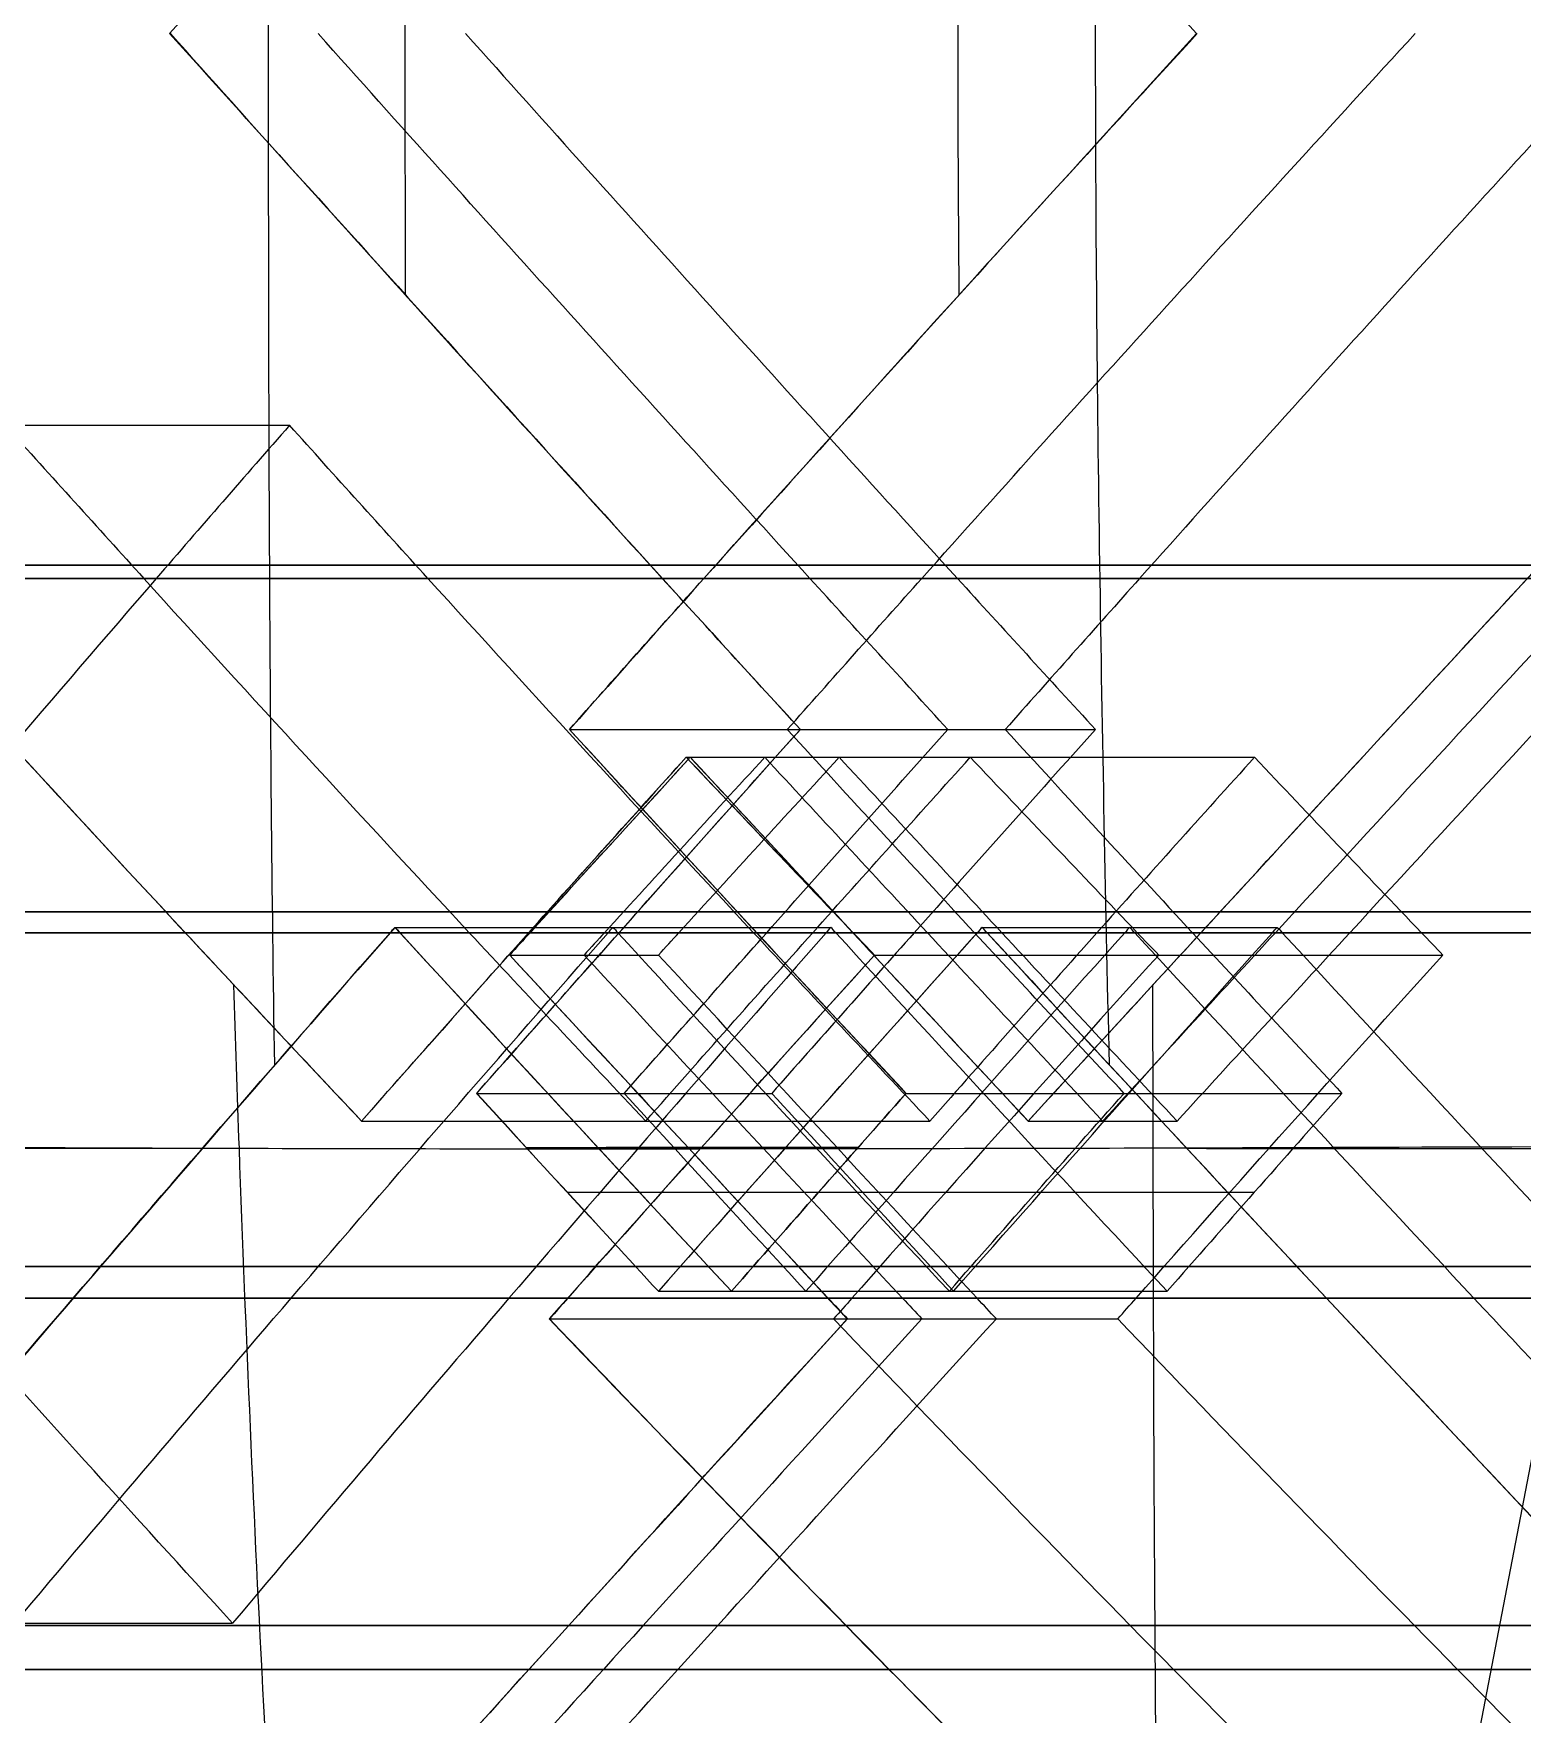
# Model space of a CAD drawing. Header units: millimetres. Extents: x -184 to 184, y -148 to 146.
# Drawn here: x -50.65 to -36.81, y -16.62 to -1 of the extents above; entities that cross this region are included whole.
import ezdxf

# ---------------------------------------------------------------- set-up
doc = ezdxf.new("R2010")
doc.units = ezdxf.units.MM
doc.header["$MEASUREMENT"] = 0
doc.layers.add('Rim', color=1, linetype='Continuous', true_color=0xff0000)
doc.layers.add('Tyre', color=7, linetype='Continuous', true_color=0x000000)

msp = doc.modelspace()

# ---------------------------------------------------------------- linework, layer by layer
at = {"layer": 'Rim'}
msp.add_lwpolyline([(-39.275, -27.538), (-34.201, -1.155)], dxfattribs=at)
msp.add_open_spline([(-34.201, -1.155), (-36.738, 12.037), (-39.275, 25.229)], degree=2, dxfattribs=at)
at = {"layer": 'Tyre'}
for p, q in [((-53.55, -4.641, 121.985), (-48.267, -4.641, 113.299)), ((-54.788, -6.065, 121.399), (-49.506, -6.065, 112.712)), ((-52.264, -6.065, 122.494), (-46.981, -6.065, 113.807)), ((-44.802, -6.065, 125.453), (-42.059, -6.065, 115.663)), ((-44.416, -6.065, -125.59), (-40.365, -6.065, -116.265)), ((-45.665, -7.469, -125.093), (-41.615, -7.469, -115.768)), ((-43.519, -7.469, 125.856), (-40.776, -7.469, 116.066)), ((-44.58, -7.727, 125.381), (-39.297, -7.727, 116.694)), ((-44.543, -7.727, -125.394), (-43.158, -7.727, -115.322)), ((-49.237, -9.358, 123.583), (-43.954, -9.358, 114.896)), ((-47.331, -9.358, -124.389), (-43.28, -9.358, -115.063)), ((-47.287, -9.308, -124.408), (-43.236, -9.308, -115.082)), ((-47.24, -9.358, -124.423), (-43.19, -9.358, -115.097)), ((-46.045, -9.358, 124.785), (-40.762, -9.358, 116.098)), ((-46.032, -9.358, -124.766), (-44.647, -9.358, -114.694)), ((-45.204, -9.358, 125.169), (-42.461, -9.358, 115.379)), ((-43.925, -9.358, -125.624), (-39.874, -9.358, -116.298)), ((-43.03, -9.358, -125.857), (-41.646, -9.358, -115.784)), ((-43.028, -9.358, 125.834), (-37.746, -9.358, 117.147)), ((-41.874, -9.358, 126.33), (-39.131, -9.358, 116.54)), ((-41.829, -9.308, 126.348), (-39.086, -9.308, 116.557)), ((-41.783, -9.358, 126.36), (-39.039, -9.358, 116.57)), ((-39.795, -9.358, -126.939), (-38.411, -9.358, -116.866)), ((-46.221, -9.566, -124.683), (-44.837, -9.566, -114.611)), ((-42.829, -9.566, 125.889), (-37.547, -9.566, 117.202)), ((-46.527, -10.851, 124.594), (-43.784, -10.851, 114.804)), ((-42.536, -10.851, -126.013), (-38.485, -10.851, -116.688)), ((-47.597, -11.109, 124.112), (-42.314, -11.109, 115.425)), ((-41.401, -11.109, -126.314), (-40.017, -11.109, -116.241)), ((-45.685, -11.77, 124.849), (-42.942, -11.77, 115.059)), ((-43.35, -11.77, -125.679), (-39.299, -11.77, -116.354)), ((-50.279, -12.755, -123.014), (-46.228, -12.755, -113.688)), ((-45.681, -12.755, 124.703), (-40.398, -12.755, 116.016)), ((-44.839, -12.69, 125.093), (-42.096, -12.69, 115.303)), ((-44.159, -12.69, -125.334), (-40.109, -12.69, -116.009)), ((-43.26, -12.755, -125.563), (-41.876, -12.755, -115.491)), ((-38.628, -12.755, 127.154), (-35.885, -12.755, 117.364)), ((-45.851, -12.948, 124.628), (-40.568, -12.948, 115.941)), ((-43.081, -12.948, -125.612), (-41.697, -12.948, -115.54)), ((-52.847, -15.776, -121.67), (-48.796, -15.776, -112.344)), ((-46.042, -16.206, -124.247), (-44.657, -16.206, -114.174)), ((-42.693, -16.206, 125.437), (-37.41, -16.206, 116.75))]:
    msp.add_line(p, q, dxfattribs=at)
at = {"layer": 'Tyre', "extrusion": (0, 1, 0)}
for centre, radius in [((-0.002, 0, -6.065), 128.817), ((-0.002, 0, -5.943), 124.819), ((-0.002, 0, -9.163), 124.692), ((-0.002, 0, -9.358), 128.687), ((-0.002, 0, -12.46), 124.497), ((-0.002, 0, -12.755), 128.486), ((-0.002, 0, -15.797), 124.225), ((-0.002, 0, -16.206), 128.204)]:
    msp.add_circle(centre, radius, dxfattribs=at)
at = {"layer": 'Tyre'}
for points, knots in [([(-48.405, -10.588, -123.907), (-48.456, -7.386, -124.085), (-48.467, -0.987, -124.276), (-48.46, 5.411, -124.092), (-48.406, 8.587, -123.909)], [33.173921, 33.173921, 33.173921, 33.173921, 42.799028, 52.345621, 52.345621, 52.345621, 52.345621]), ([(-40.646, -10.588, 126.665), (-40.718, -7.386, 126.835), (-40.83, -0.987, 126.99), (-40.719, 5.411, 126.843), (-40.646, 8.587, 126.667)], [33.173921, 33.173921, 33.173921, 33.173921, 42.799028, 52.345621, 52.345621, 52.345621, 52.345621]), ([(-43.519, 5.467, 125.857), (-44.496, 4.4, 125.558), (-45.467, 3.333, 125.239), (-47.42, 1.177, 124.557), (-48.4, 0.087, 124.193), (-49.382, -1.001, 123.828)], [-373.109176, -373.109176, -373.109176, -373.109176, -368.676402, -368.676402, -364.144796, -364.144796, -364.144796, -364.144796]), ([(-45.666, 5.467, -125.094), (-44.719, 4.4, -125.479), (-43.765, 3.333, -125.844), (-41.819, 1.177, -126.548), (-40.829, 0.087, -126.884), (-39.837, -1.001, -127.22)], [-373.109176, -373.109176, -373.109176, -373.109176, -368.676402, -368.676402, -364.144796, -364.144796, -364.144796, -364.144796]), ([(-47.19, -3.428, 124.627), (-47.191, -2.606, 124.639), (-47.191, -0.987, 124.651), (-47.192, 0.631, 124.643), (-47.193, 1.427, 124.633)], [40.336225, 40.336225, 40.336225, 40.336225, 42.799028, 45.183821, 45.183821, 45.183821, 45.183821]), ([(-42.042, -3.428, -126.457), (-42.049, -2.606, -126.466), (-42.057, -0.987, -126.475), (-42.05, 0.631, -126.47), (-42.044, 1.427, -126.463)], [40.336225, 40.336225, 40.336225, 40.336225, 42.799028, 45.183821, 45.183821, 45.183821, 45.183821]), ([(-44.104, -25.214), (-44.422, -25.8), (-45.03, -26.906), (-45.916, -28.462), (-46.729, -29.826), (-47.479, -31.009), (-48.174, -32.029), (-48.826, -32.902), (-49.443, -33.644), (-50.037, -34.273), (-50.62, -34.811), (-51.256, -35.315), (-52.005, -35.814), (-52.89, -36.3), (-53.873, -36.739), (-54.916, -37.119), (-56.015, -37.449), (-57.161, -37.736), (-58.348, -37.988), (-59.569, -38.216), (-60.935, -38.448), (-62.107, -38.639), (-63.544, -38.882), (-65.857, -39.301), (-69.448, -40.037), (-73.02, -40.814), (-75.853, -41.4), (-78.5, -41.914), (-81.132, -42.355), (-83.677, -42.669), (-85.986, -42.877), (-88.747, -43.006), (-92.052, -43.027), (-95.53, -42.953), (-98.573, -42.845), (-100.859, -42.765), (-102.465, -42.714), (-104.165, -42.664), (-106.226, -42.583), (-108.05, -42.454), (-109.445, -42.297), (-110.431, -42.151), (-111.367, -41.972), (-112.3, -41.744), (-113.287, -41.429), (-114.312, -40.994), (-115.312, -40.436), (-116.23, -39.786), (-117.077, -39.039), (-117.864, -38.188), (-118.597, -37.23), (-119.279, -36.161), (-119.913, -34.98), (-120.501, -33.689), (-121.016, -32.364), (-121.47, -31.022), (-121.873, -29.676), (-122.379, -27.762), (-122.911, -25.337), (-123.444, -22.287), (-123.882, -19.123), (-124.238, -15.803), (-124.507, -12.476), (-124.699, -9.19), (-124.849, -5.37), (-124.896, -2.648), (-124.904, -1)], [-120.649004, -120.649004, -120.649004, -120.649004, -118.650702, -116.862627, -115.278043, -113.886013, -112.659991, -111.57623, -110.619273, -109.764185, -108.982805, -108.241804, -107.330881, -106.285945, -105.214455, -104.103595, -102.956919, -101.774926, -100.560273, -99.316969, -98.049825, -96.401874, -95.754745, -93.679159, -89.348161, -84.759548, -82.712049, -80.669318, -76.6709, -74.708043, -72.977287, -69.716501, -66.420043, -63.061128, -59.280374, -57.285758, -56.198777, -54.459689, -52.18611, -50.010515, -48.975492, -47.975653, -47.021046, -46.115651, -45.09644, -43.915354, -42.778406, -41.665801, -40.547217, -39.394425, -38.193605, -36.930675, -35.593952, -34.175832, -32.675947, -31.330744, -29.926467, -28.461055, -25.390839, -22.481232, -19.173422, -15.811868, -12.463584, -9.160915, -5.937875, -0.994422, -0.994422, -0.994422, -0.994422]), ([(-49.382, -1.001, 123.828), (-48.398, -2.089, 124.184), (-47.417, -3.178, 124.551), (-45.466, -5.335, 125.236), (-44.496, -6.402, 125.557), (-43.519, -7.469, 125.856)], [-364.144796, -364.144796, -364.144796, -364.144796, -359.613713, -359.613713, -355.180501, -355.180501, -355.180501, -355.180501]), ([(-43.519, -7.469, 125.856), (-43.948, -7.001, 125.726), (-44.375, -6.533, 125.591), (-44.802, -6.065, 125.453), (-46.342, -4.375, 124.954), (-47.866, -2.687, 124.404), (-49.374, -1.001, 123.805)], [857.873838, 857.873838, 857.873838, 857.873838, 859.818454, 859.818454, 859.818454, 866.838133, 866.838133, 866.838133, 866.838133]), ([(-42.147, -7.469, 120.961), (-42.576, -7.001, 120.831), (-43.004, -6.533, 120.696), (-43.43, -6.065, 120.558), (-44.97, -4.375, 120.059), (-46.494, -2.687, 119.509), (-48.002, -1.001, 118.91)], [857.873838, 857.873838, 857.873838, 857.873838, 859.818454, 859.818454, 859.818454, 866.838133, 866.838133, 866.838133, 866.838133]), ([(-46.631, -1.001, 114.015), (-45.123, -2.687, 114.614), (-43.598, -4.375, 115.164), (-42.059, -6.065, 115.663), (-41.632, -6.533, 115.801), (-41.205, -7.001, 115.936), (-40.776, -7.469, 116.066)], [-866.838133, -866.838133, -866.838133, -866.838133, -859.818454, -859.818454, -859.818454, -857.873838, -857.873838, -857.873838, -857.873838]), ([(-39.837, -1.001, -127.22), (-40.826, -2.089, -126.875), (-41.817, -3.178, -126.541), (-43.764, -5.335, -125.841), (-44.719, -6.402, -125.478), (-45.665, -7.469, -125.093)], [-364.144796, -364.144796, -364.144796, -364.144796, -359.613713, -359.613713, -355.180501, -355.180501, -355.180501, -355.180501]), ([(-45.665, -7.469, -125.093), (-45.251, -7.001, -125.263), (-44.834, -6.533, -125.428), (-44.416, -6.065, -125.59), (-42.906, -4.375, -126.175), (-41.377, -2.687, -126.71), (-39.829, -1.001, -127.197)], [857.873838, 857.873838, 857.873838, 857.873838, 859.818454, 859.818454, 859.818454, 866.838133, 866.838133, 866.838133, 866.838133]), ([(-43.64, -7.469, -120.43), (-43.225, -7.001, -120.6), (-42.809, -6.533, -120.766), (-42.39, -6.065, -120.928), (-40.881, -4.375, -121.512), (-39.352, -2.687, -122.047), (-37.804, -1.001, -122.535)], [857.873838, 857.873838, 857.873838, 857.873838, 859.818454, 859.818454, 859.818454, 866.838133, 866.838133, 866.838133, 866.838133]), ([(-35.779, -1.001, -117.872), (-37.326, -2.687, -117.385), (-38.856, -4.375, -116.849), (-40.365, -6.065, -116.265), (-40.783, -6.533, -116.103), (-41.2, -7.001, -115.937), (-41.615, -7.469, -115.768)], [-866.838133, -866.838133, -866.838133, -866.838133, -859.818454, -859.818454, -859.818454, -857.873838, -857.873838, -857.873838, -857.873838]), ([(-48.267, -4.641, 113.299), (-48.682, -5.115, 113.107), (-49.095, -5.59, 112.911), (-49.506, -6.065, 112.712), (-50.455, -7.162, 112.252), (-51.393, -8.259, 111.772), (-52.319, -9.358, 111.272), (-52.811, -9.942, 111.006), (-53.3, -10.525, 110.734), (-53.785, -11.109, 110.457)], [-638.549343, -638.549343, -638.549343, -638.549343, -636.573355, -636.573355, -636.573355, -632.008427, -632.008427, -632.008427, -629.583304, -629.583304, -629.583304, -629.583304]), ([(-53.55, -4.641, 121.985), (-53.123, -5.116, 122.158), (-52.694, -5.59, 122.328), (-52.264, -6.065, 122.493), (-51.265, -7.165, 122.877), (-50.256, -8.263, 123.241), (-49.237, -9.358, 123.583), (-48.693, -9.942, 123.765), (-48.146, -10.526, 123.942), (-47.597, -11.109, 124.112)], [638.549343, 638.549343, 638.549343, 638.549343, 640.53408, 640.53408, 640.53408, 645.138142, 645.138142, 645.138142, 647.595223, 647.595223, 647.595223, 647.595223]), ([(-50.909, -4.641, 117.642), (-50.482, -5.116, 117.815), (-50.053, -5.59, 117.985), (-49.623, -6.065, 118.15), (-48.624, -7.165, 118.534), (-47.615, -8.263, 118.898), (-46.596, -9.358, 119.24), (-46.052, -9.942, 119.422), (-45.505, -10.526, 119.598), (-44.956, -11.109, 119.768)], [638.549343, 638.549343, 638.549343, 638.549343, 640.53408, 640.53408, 640.53408, 645.138142, 645.138142, 645.138142, 647.595223, 647.595223, 647.595223, 647.595223]), ([(-42.314, -11.109, 115.425), (-42.864, -10.526, 115.255), (-43.411, -9.942, 115.078), (-43.954, -9.358, 114.896), (-44.974, -8.263, 114.554), (-45.982, -7.165, 114.191), (-46.981, -6.065, 113.807), (-47.412, -5.59, 113.641), (-47.841, -5.116, 113.472), (-48.267, -4.641, 113.299)], [-647.595223, -647.595223, -647.595223, -647.595223, -645.138142, -645.138142, -645.138142, -640.53408, -640.53408, -640.53408, -638.549343, -638.549343, -638.549343, -638.549343]), ([(-35.441, -4.641, -128.421), (-35.882, -5.116, -128.286), (-36.321, -5.59, -128.147), (-36.76, -6.065, -128.004), (-37.777, -7.165, -127.671), (-38.789, -8.263, -127.316), (-39.795, -9.358, -126.939), (-40.332, -9.942, -126.737), (-40.868, -10.526, -126.529), (-41.401, -11.109, -126.314)], [638.549343, 638.549343, 638.549343, 638.549343, 640.53408, 640.53408, 640.53408, 645.138142, 645.138142, 645.138142, 647.595223, 647.595223, 647.595223, 647.595223]), ([(-34.749, -4.641, -123.385), (-35.19, -5.116, -123.25), (-35.629, -5.59, -123.111), (-36.068, -6.065, -122.968), (-37.085, -7.165, -122.635), (-38.097, -8.263, -122.28), (-39.103, -9.358, -121.902), (-39.64, -9.942, -121.701), (-40.175, -10.526, -121.493), (-40.709, -11.109, -121.278)], [638.549343, 638.549343, 638.549343, 638.549343, 640.53408, 640.53408, 640.53408, 645.138142, 645.138142, 645.138142, 647.595223, 647.595223, 647.595223, 647.595223]), ([(-40.017, -11.109, -116.241), (-39.483, -10.526, -116.456), (-38.948, -9.942, -116.665), (-38.411, -9.358, -116.866), (-37.404, -8.263, -117.244), (-36.392, -7.165, -117.599), (-35.375, -6.065, -117.931), (-34.937, -5.59, -118.075), (-34.497, -5.116, -118.214), (-34.057, -4.641, -118.349)], [-647.595223, -647.595223, -647.595223, -647.595223, -645.138142, -645.138142, -645.138142, -640.53408, -640.53408, -640.53408, -638.549343, -638.549343, -638.549343, -638.549343]), ([(-46.527, -10.851, 124.594), (-46.088, -10.354, 124.791), (-45.647, -9.856, 124.982), (-45.204, -9.358, 125.169), (-44.645, -8.729, 125.405), (-44.083, -8.099, 125.634), (-43.519, -7.469, 125.856)], [853.1746, 853.1746, 853.1746, 853.1746, 855.251012, 855.251012, 855.251012, 857.873838, 857.873838, 857.873838, 857.873838]), ([(-42.536, -10.851, -126.013), (-43, -10.354, -125.888), (-43.463, -9.856, -125.758), (-43.925, -9.358, -125.624), (-44.508, -8.729, -125.454), (-45.088, -8.099, -125.277), (-45.665, -7.469, -125.093)], [853.1746, 853.1746, 853.1746, 853.1746, 855.251012, 855.251012, 855.251012, 857.873838, 857.873838, 857.873838, 857.873838]), ([(-45.156, -10.851, 119.699), (-44.716, -10.354, 119.896), (-44.275, -9.856, 120.087), (-43.832, -9.358, 120.274), (-43.273, -8.729, 120.51), (-42.711, -8.099, 120.739), (-42.147, -7.469, 120.961)], [853.1746, 853.1746, 853.1746, 853.1746, 855.251012, 855.251012, 855.251012, 857.873838, 857.873838, 857.873838, 857.873838]), ([(-40.776, -7.469, 116.066), (-41.34, -8.099, 115.844), (-41.902, -8.729, 115.615), (-42.461, -9.358, 115.379), (-42.903, -9.856, 115.192), (-43.345, -10.354, 115), (-43.784, -10.851, 114.804)], [-857.873838, -857.873838, -857.873838, -857.873838, -855.251012, -855.251012, -855.251012, -853.1746, -853.1746, -853.1746, -853.1746]), ([(-40.51, -10.851, -121.35), (-40.975, -10.354, -121.225), (-41.438, -9.856, -121.095), (-41.9, -9.358, -120.961), (-42.482, -8.729, -120.791), (-43.063, -8.099, -120.614), (-43.64, -7.469, -120.43)], [853.1746, 853.1746, 853.1746, 853.1746, 855.251012, 855.251012, 855.251012, 857.873838, 857.873838, 857.873838, 857.873838]), ([(-41.615, -7.469, -115.768), (-41.037, -8.099, -115.952), (-40.457, -8.729, -116.129), (-39.874, -9.358, -116.298), (-39.413, -9.856, -116.433), (-38.95, -10.354, -116.562), (-38.485, -10.851, -116.688)], [-857.873838, -857.873838, -857.873838, -857.873838, -855.251012, -855.251012, -855.251012, -853.1746, -853.1746, -853.1746, -853.1746]), ([(-47.597, -11.109, 124.112), (-47.083, -10.525, 124.342), (-46.565, -9.941, 124.567), (-46.045, -9.358, 124.785), (-45.559, -8.814, 124.989), (-45.071, -8.27, 125.188), (-44.58, -7.727, 125.381)], [647.595223, 647.595223, 647.595223, 647.595223, 650.030444, 650.030444, 650.030444, 652.301989, 652.301989, 652.301989, 652.301989]), ([(-44.543, -7.727, -125.394), (-45.04, -8.271, -125.191), (-45.537, -8.815, -124.981), (-46.032, -9.358, -124.766), (-46.095, -9.427, -124.738), (-46.158, -9.496, -124.711), (-46.221, -9.566, -124.683)], [652.301989, 652.301989, 652.301989, 652.301989, 654.598145, 654.598145, 654.598145, 654.890963, 654.890963, 654.890963, 654.890963]), ([(-43.85, -7.727, -120.358), (-44.348, -8.271, -120.155), (-44.845, -8.815, -119.945), (-45.34, -9.358, -119.73), (-45.403, -9.427, -119.703), (-45.466, -9.496, -119.675), (-45.529, -9.566, -119.648)], [652.301989, 652.301989, 652.301989, 652.301989, 654.598145, 654.598145, 654.598145, 654.890963, 654.890963, 654.890963, 654.890963]), ([(-44.956, -11.109, 119.768), (-44.441, -10.525, 119.999), (-43.924, -9.941, 120.223), (-43.403, -9.358, 120.442), (-42.918, -8.814, 120.646), (-42.429, -8.27, 120.844), (-41.939, -7.727, 121.038)], [647.595223, 647.595223, 647.595223, 647.595223, 650.030444, 650.030444, 650.030444, 652.301989, 652.301989, 652.301989, 652.301989]), ([(-44.837, -9.566, -114.611), (-44.774, -9.496, -114.639), (-44.711, -9.427, -114.666), (-44.647, -9.358, -114.694), (-44.153, -8.815, -114.909), (-43.656, -8.271, -115.118), (-43.158, -7.727, -115.322)], [-654.890963, -654.890963, -654.890963, -654.890963, -654.598145, -654.598145, -654.598145, -652.301989, -652.301989, -652.301989, -652.301989]), ([(-44.58, -7.727, 125.381), (-44.065, -8.271, 125.537), (-43.548, -8.815, 125.688), (-43.028, -9.358, 125.833), (-42.962, -9.427, 125.852), (-42.896, -9.496, 125.87), (-42.829, -9.566, 125.889)], [652.301989, 652.301989, 652.301989, 652.301989, 654.598145, 654.598145, 654.598145, 654.890963, 654.890963, 654.890963, 654.890963]), ([(-41.401, -11.109, -126.314), (-41.946, -10.525, -126.168), (-42.489, -9.941, -126.016), (-43.03, -9.358, -125.857), (-43.536, -8.814, -125.708), (-44.04, -8.27, -125.554), (-44.543, -7.727, -125.394)], [647.595223, 647.595223, 647.595223, 647.595223, 650.030444, 650.030444, 650.030444, 652.301989, 652.301989, 652.301989, 652.301989]), ([(-40.709, -11.109, -121.278), (-41.253, -10.525, -121.132), (-41.797, -9.941, -120.979), (-42.338, -9.358, -120.82), (-42.843, -8.814, -120.672), (-43.348, -8.27, -120.518), (-43.85, -7.727, -120.358)], [647.595223, 647.595223, 647.595223, 647.595223, 650.030444, 650.030444, 650.030444, 652.301989, 652.301989, 652.301989, 652.301989]), ([(-43.158, -7.727, -115.322), (-42.655, -8.27, -115.482), (-42.151, -8.814, -115.636), (-41.646, -9.358, -115.784), (-41.104, -9.941, -115.943), (-40.561, -10.525, -116.096), (-40.017, -11.109, -116.241)], [-652.301989, -652.301989, -652.301989, -652.301989, -650.030444, -650.030444, -650.030444, -647.595223, -647.595223, -647.595223, -647.595223]), ([(-39.297, -7.727, 116.694), (-39.788, -8.27, 116.501), (-40.276, -8.814, 116.302), (-40.762, -9.358, 116.098), (-41.282, -9.941, 115.88), (-41.8, -10.525, 115.655), (-42.314, -11.109, 115.425)], [-652.301989, -652.301989, -652.301989, -652.301989, -650.030444, -650.030444, -650.030444, -647.595223, -647.595223, -647.595223, -647.595223]), ([(-41.939, -7.727, 121.038), (-41.424, -8.271, 121.194), (-40.907, -8.815, 121.345), (-40.387, -9.358, 121.49), (-40.321, -9.427, 121.509), (-40.254, -9.496, 121.527), (-40.188, -9.566, 121.546)], [652.301989, 652.301989, 652.301989, 652.301989, 654.598145, 654.598145, 654.598145, 654.890963, 654.890963, 654.890963, 654.890963]), ([(-37.547, -9.566, 117.202), (-37.613, -9.496, 117.184), (-37.679, -9.427, 117.165), (-37.746, -9.358, 117.147), (-38.265, -8.815, 117.001), (-38.782, -8.271, 116.85), (-39.297, -7.727, 116.694)], [-654.890963, -654.890963, -654.890963, -654.890963, -654.598145, -654.598145, -654.598145, -652.301989, -652.301989, -652.301989, -652.301989]), ([(-48.796, -15.776, -112.344), (-49.716, -14.77, -112.045), (-50.628, -13.763, -111.724), (-51.532, -12.755, -111.384), (-52.547, -11.623, -111.003), (-53.553, -10.491, -110.597), (-54.549, -9.358, -110.168), (-54.564, -9.341, -110.162), (-54.578, -9.324, -110.156), (-54.593, -9.308, -110.149)], [-836.970222, -836.970222, -836.970222, -836.970222, -832.783144, -832.783144, -832.783144, -828.079396, -828.079396, -828.079396, -828.009693, -828.009693, -828.009693, -828.009693]), ([(-52.847, -15.776, -121.67), (-52, -14.77, -122.137), (-51.144, -13.763, -122.585), (-50.279, -12.755, -123.014), (-49.307, -11.623, -123.496), (-48.324, -10.491, -123.954), (-47.331, -9.358, -124.389), (-47.316, -9.341, -124.395), (-47.301, -9.324, -124.402), (-47.287, -9.308, -124.408)], [836.970222, 836.970222, 836.970222, 836.970222, 841.1573, 841.1573, 841.1573, 845.861048, 845.861048, 845.861048, 845.930751, 845.930751, 845.930751, 845.930751]), ([(-50.822, -15.776, -117.007), (-49.975, -14.77, -117.475), (-49.118, -13.763, -117.922), (-48.253, -12.755, -118.351), (-47.281, -11.623, -118.833), (-46.298, -10.491, -119.291), (-45.305, -9.358, -119.726), (-45.29, -9.341, -119.732), (-45.276, -9.324, -119.739), (-45.261, -9.308, -119.745)], [836.970222, 836.970222, 836.970222, 836.970222, 841.1573, 841.1573, 841.1573, 845.861048, 845.861048, 845.861048, 845.930751, 845.930751, 845.930751, 845.930751]), ([(-43.236, -9.308, -115.082), (-43.25, -9.324, -115.076), (-43.265, -9.341, -115.07), (-43.28, -9.358, -115.063), (-44.273, -10.491, -114.628), (-45.256, -11.623, -114.17), (-46.228, -12.755, -113.688), (-47.093, -13.763, -113.259), (-47.95, -14.77, -112.812), (-48.796, -15.776, -112.344)], [-845.930751, -845.930751, -845.930751, -845.930751, -845.861048, -845.861048, -845.861048, -841.1573, -841.1573, -841.1573, -836.970222, -836.970222, -836.970222, -836.970222]), ([(-47.287, -9.308, -124.408), (-47.271, -9.324, -124.413), (-47.256, -9.341, -124.418), (-47.24, -9.358, -124.423), (-46.222, -10.47, -124.75), (-45.195, -11.581, -125.054), (-44.159, -12.69, -125.334)], [845.930751, 845.930751, 845.930751, 845.930751, 846.000618, 846.000618, 846.000618, 850.629523, 850.629523, 850.629523, 850.629523]), ([(-45.261, -9.308, -119.745), (-45.246, -9.324, -119.75), (-45.23, -9.341, -119.755), (-45.215, -9.358, -119.76), (-44.196, -10.47, -120.087), (-43.17, -11.581, -120.391), (-42.134, -12.69, -120.672)], [845.930751, 845.930751, 845.930751, 845.930751, 846.000618, 846.000618, 846.000618, 850.629523, 850.629523, 850.629523, 850.629523]), ([(-41.829, -9.308, 126.348), (-41.844, -9.324, 126.342), (-41.859, -9.341, 126.336), (-41.874, -9.358, 126.33), (-42.87, -10.47, 125.941), (-43.859, -11.581, 125.529), (-44.839, -12.69, 125.093)], [845.930751, 845.930751, 845.930751, 845.930751, 846.000618, 846.000618, 846.000618, 850.629523, 850.629523, 850.629523, 850.629523]), ([(-40.457, -9.308, 121.452), (-40.472, -9.324, 121.446), (-40.488, -9.341, 121.441), (-40.503, -9.358, 121.435), (-41.499, -10.47, 121.046), (-42.488, -11.581, 120.634), (-43.468, -12.69, 120.198)], [845.930751, 845.930751, 845.930751, 845.930751, 846.000618, 846.000618, 846.000618, 850.629523, 850.629523, 850.629523, 850.629523]), ([(-40.109, -12.69, -116.009), (-41.144, -11.581, -115.728), (-42.171, -10.47, -115.424), (-43.19, -9.358, -115.097), (-43.205, -9.341, -115.092), (-43.22, -9.324, -115.087), (-43.236, -9.308, -115.082)], [-850.629523, -850.629523, -850.629523, -850.629523, -846.000618, -846.000618, -846.000618, -845.930751, -845.930751, -845.930751, -845.930751]), ([(-42.096, -12.69, 115.303), (-41.116, -11.581, 115.738), (-40.127, -10.47, 116.15), (-39.131, -9.358, 116.54), (-39.116, -9.341, 116.546), (-39.101, -9.324, 116.551), (-39.086, -9.308, 116.557)], [-850.629523, -850.629523, -850.629523, -850.629523, -846.000618, -846.000618, -846.000618, -845.930751, -845.930751, -845.930751, -845.930751]), ([(-35.787, -15.776, 127.733), (-36.739, -14.77, 127.561), (-37.686, -13.763, 127.368), (-38.628, -12.755, 127.155), (-39.686, -11.623, 126.915), (-40.738, -10.491, 126.65), (-41.783, -9.358, 126.361), (-41.798, -9.341, 126.356), (-41.814, -9.324, 126.352), (-41.829, -9.308, 126.348)], [836.970222, 836.970222, 836.970222, 836.970222, 841.1573, 841.1573, 841.1573, 845.861048, 845.861048, 845.861048, 845.930751, 845.930751, 845.930751, 845.930751]), ([(-34.416, -15.776, 122.838), (-35.368, -14.77, 122.666), (-36.315, -13.763, 122.473), (-37.257, -12.755, 122.259), (-38.315, -11.623, 122.02), (-39.366, -10.491, 121.754), (-40.411, -9.358, 121.465), (-40.426, -9.341, 121.461), (-40.442, -9.324, 121.457), (-40.457, -9.308, 121.452)], [836.970222, 836.970222, 836.970222, 836.970222, 841.1573, 841.1573, 841.1573, 845.861048, 845.861048, 845.861048, 845.930751, 845.930751, 845.930751, 845.930751]), ([(-39.086, -9.308, 116.557), (-39.07, -9.324, 116.562), (-39.055, -9.341, 116.566), (-39.039, -9.358, 116.57), (-37.995, -10.491, 116.859), (-36.943, -11.623, 117.124), (-35.885, -12.755, 117.364), (-34.943, -13.763, 117.578), (-33.996, -14.77, 117.771), (-33.044, -15.776, 117.943)], [-845.930751, -845.930751, -845.930751, -845.930751, -845.861048, -845.861048, -845.861048, -841.1573, -841.1573, -841.1573, -836.970222, -836.970222, -836.970222, -836.970222]), ([(-46.221, -9.566, -124.683), (-45.239, -10.627, -124.999), (-44.252, -11.69, -125.293), (-43.26, -12.755, -125.563), (-43.201, -12.819, -125.58), (-43.141, -12.883, -125.596), (-43.081, -12.948, -125.612)], [654.890963, 654.890963, 654.890963, 654.890963, 659.331211, 659.331211, 659.331211, 659.598797, 659.598797, 659.598797, 659.598797]), ([(-42.829, -9.566, 125.889), (-43.79, -10.627, 125.514), (-44.741, -11.69, 125.119), (-45.681, -12.755, 124.703), (-45.738, -12.819, 124.678), (-45.794, -12.883, 124.653), (-45.851, -12.948, 124.628)], [654.890963, 654.890963, 654.890963, 654.890963, 659.331211, 659.331211, 659.331211, 659.598797, 659.598797, 659.598797, 659.598797]), ([(-45.529, -9.566, -119.648), (-44.547, -10.627, -119.963), (-43.56, -11.69, -120.257), (-42.568, -12.755, -120.527), (-42.508, -12.819, -120.543), (-42.449, -12.883, -120.56), (-42.389, -12.948, -120.576)], [654.890963, 654.890963, 654.890963, 654.890963, 659.331211, 659.331211, 659.331211, 659.598797, 659.598797, 659.598797, 659.598797]), ([(-41.697, -12.948, -115.54), (-41.756, -12.883, -115.523), (-41.816, -12.819, -115.507), (-41.876, -12.755, -115.491), (-42.868, -11.69, -115.221), (-43.855, -10.627, -114.927), (-44.837, -9.566, -114.611)], [-659.598797, -659.598797, -659.598797, -659.598797, -659.331211, -659.331211, -659.331211, -654.890963, -654.890963, -654.890963, -654.890963]), ([(-40.188, -9.566, 121.546), (-41.149, -10.627, 121.171), (-42.1, -11.69, 120.776), (-43.04, -12.755, 120.36), (-43.096, -12.819, 120.334), (-43.153, -12.883, 120.309), (-43.21, -12.948, 120.284)], [654.890963, 654.890963, 654.890963, 654.890963, 659.331211, 659.331211, 659.331211, 659.598797, 659.598797, 659.598797, 659.598797]), ([(-40.568, -12.948, 115.941), (-40.512, -12.883, 115.966), (-40.455, -12.819, 115.991), (-40.398, -12.755, 116.016), (-39.459, -11.69, 116.432), (-38.508, -10.627, 116.827), (-37.547, -9.566, 117.202)], [-659.598797, -659.598797, -659.598797, -659.598797, -659.331211, -659.331211, -659.331211, -654.890963, -654.890963, -654.890963, -654.890963]), ([(-47.489, -29.005, 121.577), (-47.781, -26.588, 122.108), (-48.315, -20.674, 123.105), (-48.635, -14.317, 123.538), (-48.769, -10.35, 123.713), (-48.784, -9.844, 123.734)], [14.758479, 14.758479, 14.758479, 14.758479, 21.998391, 32.39871, 33.919074, 33.919074, 33.919074, 33.919074]), ([(-39.885, -29.005, -124.279), (-39.994, -26.588, -124.875), (-40.209, -20.674, -125.986), (-40.234, -14.317, -126.524), (-40.241, -10.35, -126.744), (-40.242, -9.844, -126.77)], [14.758479, 14.758479, 14.758479, 14.758479, 21.998391, 32.39871, 33.919074, 33.919074, 33.919074, 33.919074]), ([(-61.989, -11.364, 117.642), (-61.792, -11.363, 117.746), (-59.556, -11.358, 118.91), (-55.212, -11.331, 121.019), (-49.484, -11.363, 123.424), (-45.895, -11.367, 124.733), (-44.449, -11.367, 125.233)], [7.312289, 7.312289, 7.312289, 7.312289, 7.979294, 14.867092, 21.754891, 26.26662, 26.26662, 26.26662, 26.26662]), ([(-49.077, -11.362, -123.594), (-50.978, -11.364, -122.843), (-53.582, -11.364, -121.741), (-56.137, -11.365, -120.557), (-56.825, -11.365, -120.231)], [-5.057408, -5.057408, -5.057408, -5.057408, 1.091495, 3.373133, 3.373133, 3.373133, 3.373133]), ([(-26.154, -11.364, -130.378), (-26.372, -11.363, -130.334), (-28.841, -11.358, -129.826), (-33.542, -11.331, -128.72), (-39.503, -11.363, -126.971), (-43.114, -11.367, -125.722), (-44.551, -11.367, -125.197)], [7.312289, 7.312289, 7.312289, 7.312289, 7.979294, 14.867092, 21.754891, 26.26662, 26.26662, 26.26662, 26.26662]), ([(-39.927, -11.362, 126.846), (-37.978, -11.364, 127.463), (-35.262, -11.364, 128.252), (-32.534, -11.365, 128.946), (-31.794, -11.365, 129.127)], [-5.057408, -5.057408, -5.057408, -5.057408, 1.091495, 3.373133, 3.373133, 3.373133, 3.373133]), ([(-43.081, -12.948, -125.612), (-44.075, -14.038, -125.182), (-45.062, -15.124, -124.727), (-46.042, -16.206, -124.247), (-47.015, -17.281, -123.77), (-47.979, -18.351, -123.268), (-48.936, -19.416, -122.738)], [659.598797, 659.598797, 659.598797, 659.598797, 664.20882, 664.20882, 664.20882, 668.78662, 668.78662, 668.78662, 668.78662]), ([(-42.389, -12.948, -120.576), (-43.383, -14.038, -120.145), (-44.37, -15.124, -119.691), (-45.35, -16.206, -119.211), (-46.322, -17.281, -118.734), (-47.287, -18.351, -118.231), (-48.243, -19.416, -117.702)], [659.598797, 659.598797, 659.598797, 659.598797, 664.20882, 664.20882, 664.20882, 668.78662, 668.78662, 668.78662, 668.78662]), ([(-47.551, -19.416, -112.666), (-46.595, -18.351, -113.195), (-45.63, -17.281, -113.697), (-44.657, -16.206, -114.174), (-43.678, -15.124, -114.655), (-42.691, -14.038, -115.109), (-41.697, -12.948, -115.54)], [-668.78662, -668.78662, -668.78662, -668.78662, -664.20882, -664.20882, -664.20882, -659.598797, -659.598797, -659.598797, -659.598797]), ([(-45.851, -12.948, 124.628), (-44.808, -14.038, 124.921), (-43.756, -15.124, 125.192), (-42.693, -16.206, 125.437), (-41.637, -17.281, 125.681), (-40.572, -18.351, 125.9), (-39.496, -19.416, 126.093)], [659.598797, 659.598797, 659.598797, 659.598797, 664.20882, 664.20882, 664.20882, 668.78662, 668.78662, 668.78662, 668.78662]), ([(-43.21, -12.948, 120.284), (-42.167, -14.038, 120.578), (-41.114, -15.124, 120.848), (-40.051, -16.206, 121.094), (-38.996, -17.281, 121.337), (-37.93, -18.351, 121.557), (-36.855, -19.416, 121.749)], [659.598797, 659.598797, 659.598797, 659.598797, 664.20882, 664.20882, 664.20882, 668.78662, 668.78662, 668.78662, 668.78662]), ([(-34.213, -19.416, 117.406), (-35.289, -18.351, 117.213), (-36.354, -17.281, 116.994), (-37.41, -16.206, 116.75), (-38.473, -15.124, 116.504), (-39.526, -14.038, 116.234), (-40.568, -12.948, 115.941)], [-668.78662, -668.78662, -668.78662, -668.78662, -664.20882, -664.20882, -664.20882, -659.598797, -659.598797, -659.598797, -659.598797])]:
    msp.add_open_spline(points, degree=3, knots=knots, dxfattribs=at)
for points in [[(-47.598, -11.109, 124.115), (-49.621, -8.962, 123.484), (-51.603, -6.807, 122.775), (-53.55, -4.641, 121.985)], [(-41.402, -11.109, -126.317), (-39.435, -8.962, -127.104), (-37.45, -6.807, -127.805), (-35.441, -4.641, -128.421)], [(-43.519, -7.469, 125.856), (-44.529, -8.598, 125.458), (-45.532, -9.725, 125.038), (-46.529, -10.852, 124.6)], [(-45.665, -7.469, -125.093), (-44.63, -8.598, -125.422), (-43.587, -9.725, -125.729), (-42.537, -10.852, -126.018)], [(-44.579, -7.727, 125.379), (-45.596, -8.853, 124.977), (-46.602, -9.98, 124.556), (-47.598, -11.109, 124.115)], [(-46.221, -9.566, -124.683), (-45.663, -8.954, -124.927), (-45.103, -8.341, -125.163), (-44.542, -7.727, -125.392)], [(-42.829, -9.566, 125.889), (-43.416, -8.954, 125.726), (-43.999, -8.341, 125.556), (-44.579, -7.727, 125.379)], [(-44.542, -7.727, -125.392), (-43.499, -8.853, -125.722), (-42.453, -9.98, -126.03), (-41.402, -11.109, -126.317)], [(-47.287, -9.308, -124.408), (-49.13, -11.41, -123.601), (-51.081, -13.678, -122.644), (-52.849, -15.776, -121.673)], [(-44.159, -12.69, -125.333), (-45.209, -11.564, -125.046), (-46.252, -10.437, -124.739), (-47.287, -9.308, -124.408)], [(-44.839, -12.69, 125.091), (-43.843, -11.564, 125.532), (-42.84, -10.437, 125.951), (-41.829, -9.308, 126.348)], [(-41.829, -9.308, 126.348), (-39.89, -11.41, 126.885), (-37.772, -13.678, 127.374), (-35.789, -15.776, 127.736)], [(-43.084, -12.948, -125.619), (-44.133, -11.818, -125.328), (-45.179, -10.691, -125.015), (-46.221, -9.566, -124.683)], [(-45.853, -12.948, 124.635), (-44.856, -11.818, 125.071), (-43.847, -10.691, 125.489), (-42.829, -9.566, 125.889)], [(-46.529, -10.852, 124.6), (-45.968, -11.464, 124.77), (-45.404, -12.077, 124.934), (-44.839, -12.69, 125.091)], [(-44.839, -12.69, 125.093), (-45.404, -12.077, 124.934), (-45.967, -11.464, 124.768), (-46.527, -10.851, 124.594)], [(-43.468, -12.69, 120.198), (-44.032, -12.077, 120.039), (-44.595, -11.464, 119.873), (-45.156, -10.851, 119.699)], [(-44.159, -12.69, -125.334), (-43.621, -12.077, -125.568), (-43.08, -11.464, -125.794), (-42.536, -10.851, -126.013)], [(-42.537, -10.852, -126.018), (-43.081, -11.464, -125.796), (-43.621, -12.077, -125.568), (-44.159, -12.69, -125.333)], [(-43.784, -10.851, 114.804), (-43.224, -11.464, 114.978), (-42.661, -12.077, 115.144), (-42.096, -12.69, 115.303)], [(-42.134, -12.69, -120.672), (-41.596, -12.077, -120.905), (-41.055, -11.464, -121.131), (-40.51, -10.851, -121.35)], [(-38.485, -10.851, -116.688), (-39.029, -11.464, -116.468), (-39.571, -12.077, -116.242), (-40.109, -12.69, -116.009)], [(-46.067, -11.355, 124.738), (-45.256, -11.354, 125.037), (-44.455, -11.355, 125.324), (-43.656, -11.356, 125.603)], [(-42.983, -11.355, -125.834), (-43.801, -11.354, -125.554), (-44.604, -11.355, -125.271), (-45.399, -11.356, -124.984)], [(-48.936, -19.416, -122.738), (-46.925, -17.181, -123.838), (-45.156, -15.22, -124.726), (-43.084, -12.948, -125.619)], [(-39.496, -19.416, 126.093), (-41.749, -17.181, 125.677), (-43.682, -15.22, 125.25), (-45.853, -12.948, 124.635)]]:
    msp.add_open_spline(points, degree=3, dxfattribs=at)

doc.saveas('drawing.dxf')
